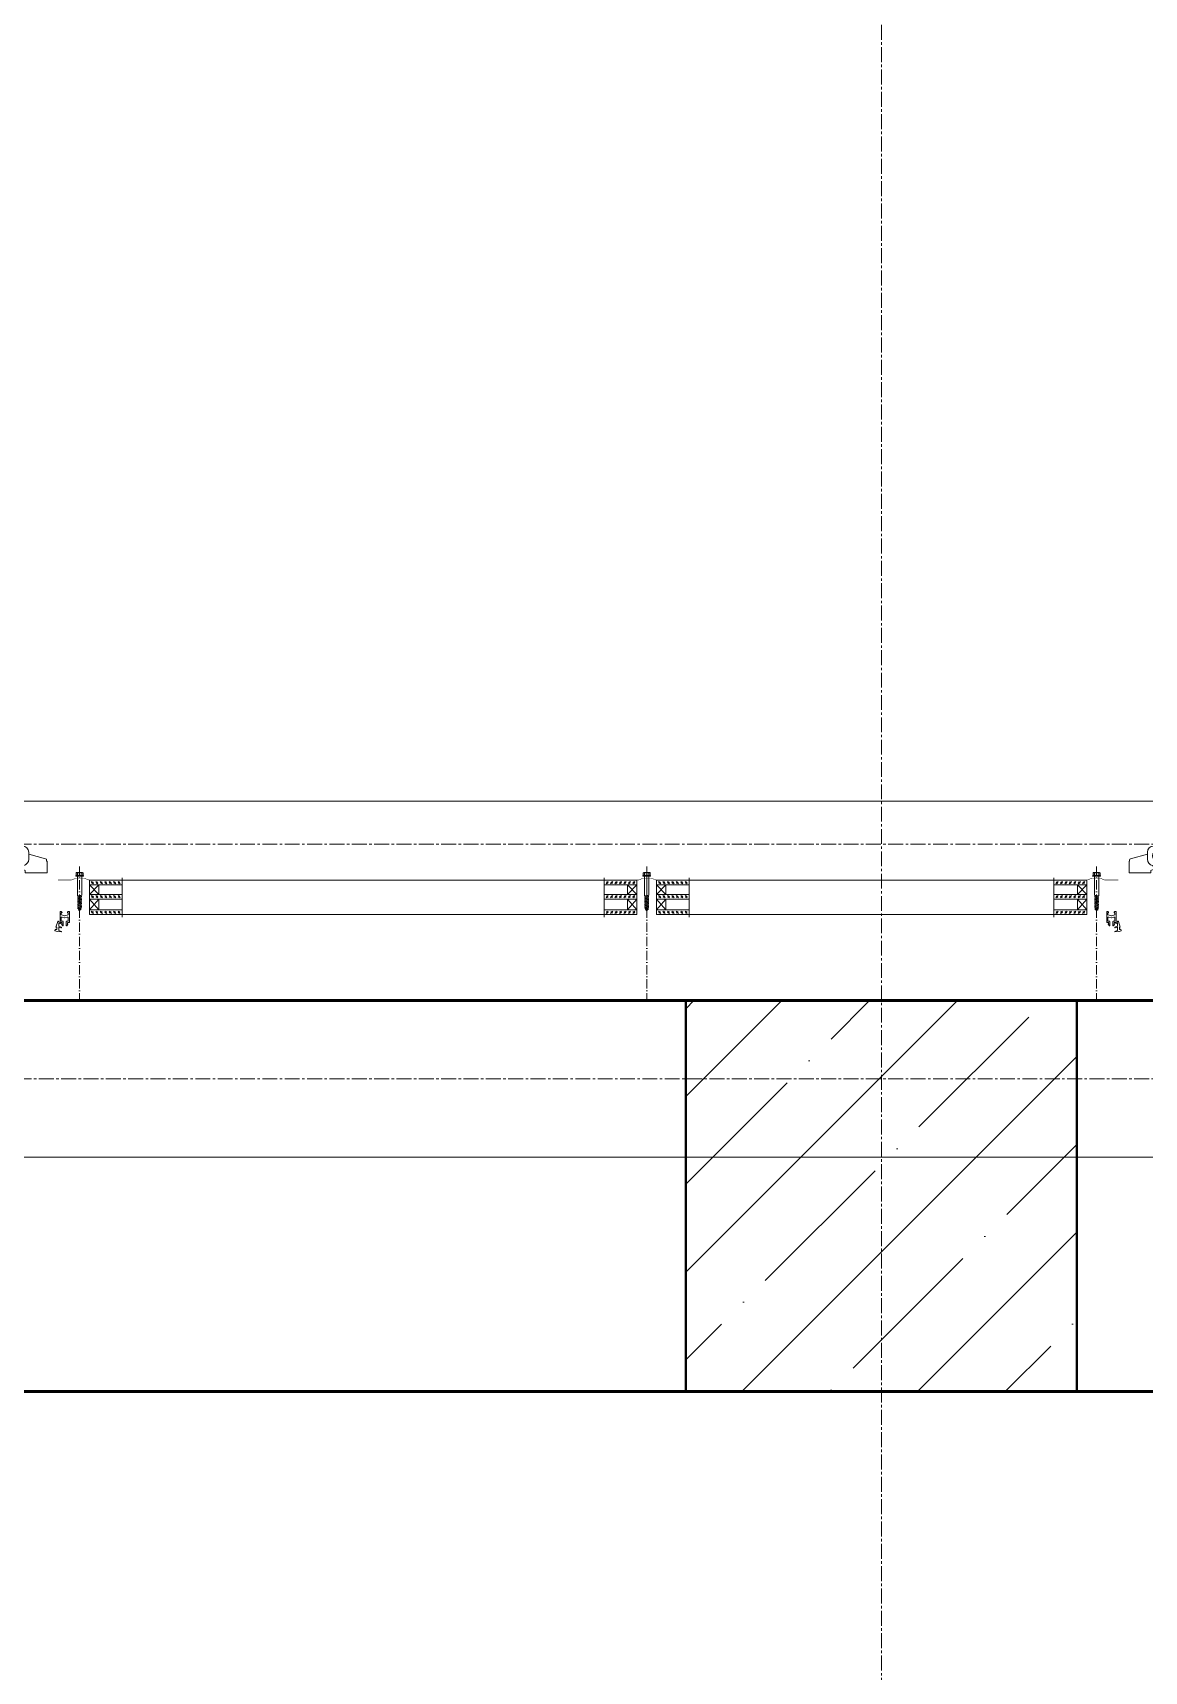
# Model space of a CAD drawing. Header units: millimetres. Extents: x -7155 to 483283, y -227682 to 148426.
# Drawn here: x 32515 to 33936, y 99742 to 101838 of the extents above; entities that cross this region are included whole.
import ezdxf

# ---------------------------------------------------------------- set-up
doc = ezdxf.new("R2010")
doc.units = ezdxf.units.MM
for name, pattern in [('ACAD_ISO10W100', [18, 12, -3, 0, -3]), ('CENTER2', [28.575, 19.05, -3.175, 3.175, -3.175]), ('HIDDEN2', [4.7625, 3.175, -1.5875])]:
    doc.linetypes.add(name, pattern=pattern)
doc.layers.add('001', color=7, linetype='Continuous')
for name, color, linetype, lineweight in [('A-Wall-Open', 8, 'Continuous', 0), ('Al', 59, 'Continuous', 13), ('Cen', 1, 'CENTER2', 13), ('OSN', 7, 'Continuous', 0), ('АР_Колонны', 70, 'Continuous', 30), ('АР_Стены ЖБ', 7, 'Continuous', 30), ('АР_Стены_Стекло', 4, 'Continuous', 13), ('АР_Штриховка', 8, 'Continuous', 0), ('Витражные конструкции', 252, 'Continuous', 15), ('Оси', 1, 'ACAD_ISO10W100', 13)]:
    doc.layers.add(name, color=color, linetype=linetype, lineweight=lineweight)
doc.layers.add('АР_Оси_РД_100', color=7, linetype='Continuous', lineweight=0, true_color=0x525252)
doc.layers.add('РД_Оси_100', color=7, linetype='Continuous', lineweight=0, true_color=0x525252)
doc.layers.add('КР_Балки-0.5', color=60, linetype='Continuous', lineweight=50, plot=False)
doc.layers.add('РД_Витраж_проем', color=80, linetype='Continuous', lineweight=0, plot=False)

# ---------------------------------------------------------------- blocks, each defined once
blk = doc.blocks.new('СОШ_2200_АР_ОСИ_М100_28.05.24')
at = {"layer": 'АР_Оси_РД_100', "linetype": 'CENTER2'}
for points in [[(33600, 139938.679), (33600, -6155)], [(119910, 100950), (119410, 100800), (-5454.958, 100800), (-5954.958, 100950)], [(119910, 100350), (119410, 100500), (-5454.958, 100500), (-5954.958, 100350)]]:
    blk.add_lwpolyline(points, dxfattribs=at)
blk = doc.blocks.new('стойка 500.100.03')
at = {"layer": 'Оси'}
blk.add_line((0, 0), (0, -118), dxfattribs=at)
blk = doc.blocks.new('ТПУ-45.02')
at = {"elevation": 0}
blk.add_lwpolyline([(-2, 2.5, -0.916659), (-1.5, 2.4), (-1.5, 1.4, -0.398231), (-1.6, 1.3), (-1.9, 1.3, 0.668179), (-2.1, 0.9), (-1.3, 0.1, 0.198912), (-1.1, 0), (1.2, 0, 0.198912), (1.3, 0.1), (2.1, 0.9, 0.668179), (2, 1.3), (1.6, 1.3, -0.414214), (1.5, 1.4), (1.5, 2.4, -0.904069), (2, 2.5), (3.3, 2.5, 0.414214), (3.5, 2.7), (3.5, 3.1, 0.327426), (3.3, 3.4), (-1, 4.3, 0.167079), (-1.2, 4.3, -0.978527), (-1.6, 4.8, 0.140808), (-1.5, 4.9), (-1, 6.4, -0.301775), (-0.8, 6.6, -0.191208), (1.6, 6.3, -0.2528), (1.7, 6.1, 0.249371), (1.8, 5.9, -0.087675), (2.5, 5.2, 0.34791), (2.8, 5.1), (3.3, 5.4, 0.434986), (3.4, 5.7, 0.631386), (-3.8, 4.5), (-3.8, 2.7, 0.423855), (-3.6, 2.5)], format="xyb", close=True, dxfattribs=at)
blk.add_lwpolyline([(-2, 4.3, 0.440609), (-1.8, 4), (-0.5, 3.8, -0.880439), (-0.6, 3.3), (-3.2, 3.3, -0.266716), (-1.7, 6.2, -0.681981), (-1.5, 6.1)], format="xyb", close=True)
blk.add_lwpolyline([(0.6, 0.7, 0.413945), (0.7, 0.8), (0.7, 2.4, 0.414214), (0.5, 2.7), (-0.4, 2.7, 0.414214), (-0.7, 2.4), (-0.7, 0.8, 0.413945), (-0.5, 0.7), (0.6, 0.7)], format="xyb")
blk = doc.blocks.new('РУ-65.05')
blk.add_blockref('ТПУ-45.02', (-2.6, -2.5))
blk = doc.blocks.new('petlia_dv')
for p, q in [((-59.9, 22), (-59.9, 11)), ((-59.9, 22), (-24.3, 22)), ((-20.9, 22), (-24.3, 22)), ((-20.9, 22), (-20.9, 19)), ((7.9, 22), (32.5, 22)), ((7.9, 22), (7.9, 19)), ((35.9, 22), (32.5, 22)), ((35.9, 22), (35.9, 7)), ((-59.9, 11), (-59.7, 11)), ((-59.7, 11), (-59.7, 9.4)), ((-12.5, -2.6), (-55.6, 4.4)), ((-20.9, 19), (-4.9, 19)), ((-4.9, 19), (-0.2, 13.4)), ((-4.9, 19), (-2.7, 16.3)), ((7.9, 19), (-1.3, 14.8)), ((-0.2, 13.4), (5.5, 13.3)), ((5.5, 13.3), (5.5, 12.4)), ((5.9, 12.3), (5.5, 12.4)), ((12.5, 4.5), (12.5, -4.5)), ((12.5, -2), (33.9, 3.8)), ((35.9, 7), (35.4, 7)), ((35.4, 7), (35.4, 5.7)), ((-12.5, -2.6), (-12.5, -4.5)), ((4.5, -12.5), (-4.5, -12.5)), ((-4.5, -12.5), (4.5, -12.5)), ((12.5, -2.4), (12.5, -4.5))]:
    blk.add_line(p, q)
for radius in [6, 5]:
    blk.add_circle((0, 0), radius)
for centre, radius, start, end in [((-54.7, 9.4), 5, 180, 260), ((4.5, 4.5), 8, 0, 80), ((33.4, 5.7), 2, 285, 0), ((-4.5, -4.5), 8, 180, 270), ((-4.5, -4.5), 8, 180, 270), ((4.5, -4.5), 8, 270, 0), ((4.5, -4.5), 8, 270, 0)]:
    blk.add_arc(centre, radius, start, end)
at = {"layer": '001'}
blk.add_line((-12.5, -2.5), (-12.5, -4.5), dxfattribs=at)
at = {"layer": 'Cen', "ltscale": 0.5}
blk.add_line((3.2, 0), (-3.2, 0), dxfattribs=at)
at = {"layer": 'Cen', "ltscale": 0.3}
blk.add_line((0, 3.2), (0, -2.8), dxfattribs=at)
blk = doc.blocks.new('tpu004MM')
blk.add_lwpolyline([(4, -6.3, -1), (4.4, -7.3), (2.7, -7.9, 0.315299), (2.5, -8.1), (2.5, -8.5, -0.8391), (1.3, -8.7), (-1.2, -1.7, -0.520567), (-1, -1.4), (-0.2, -1.4, 0.414214), (0, -1.2), (0, 1.1, 0.520567), (-0.7, 1.5), (-1.5, 1.2, -0.414214), (-1.8, 1.4), (-2.3, 2.8, -0.414214), (-2.2, 3.1), (0.4, 4.1, -0.067914), (0.5, 4.1), (5.7, 4.5, -0.87281), (5.8, 3.9), (2.7, 2.8, 0.315299), (2.5, 2.5), (2.5, -1.2, 0.520567), (2.8, -1.4), (5.3, -0.5, -1), (5.7, -1.5), (2.7, -2.6, 0.315299), (2.5, -2.8), (2.5, -6.5, 0.520567), (2.8, -6.8)], format="xyb", close=True)
blk = doc.blocks.new('РУ-65.02')
at = {"layer": 'OSN', "xscale": -1}
blk.add_blockref('tpu004MM', (0, 0), dxfattribs=at)
blk = doc.blocks.new('Стекло 4 мм разрез')
at = {"layer": 'Al'}
for p, q in [((-2, -41.9), (-2, 0)), ((2, -41.9), (2, 0))]:
    blk.add_line(p, q, dxfattribs=at)
at = {"layer": 'Al', "ltscale": 4}
blk.add_line((2, 0), (-2, 0), dxfattribs=at)
at = {"layer": 'Al', "color": 5, "linetype": 'Continuous'}
for p, q in [((-1.4, -5.4), (1.4, -2.5)), ((-1.4, -11), (1.4, -8.2)), ((-1.4, -16.7), (1.4, -13.9)), ((-1.4, -22.4), (1.4, -19.6)), ((-1.1, -3.9), (0, -2.8)), ((-1.1, -9.6), (0, -8.5)), ((-1.1, -15.3), (0, -14.2)), ((-1.1, -21), (0, -19.8)), ((0, -5.1), (1.1, -3.9)), ((0, -10.8), (1.1, -9.6)), ((0, -16.4), (1.1, -15.3)), ((-1.4, -28.1), (1.4, -25.2)), ((-1.4, -33.7), (1.4, -30.9)), ((-1.4, -39.4), (1.4, -36.6)), ((-1.1, -26.6), (0, -25.5)), ((-1.1, -32.3), (0, -31.2)), ((-1.1, -38), (0, -36.9)), ((0, -22.1), (1.1, -21)), ((0, -27.8), (1.1, -26.6)), ((0, -33.5), (1.1, -32.3)), ((0, -39.1), (1.1, -38))]:
    blk.add_line(p, q, dxfattribs=at)
blk = doc.blocks.new('СПД 38 4+4+4')
at = {"layer": 'Al', "ltscale": 4}
for p, q in [((4, 0), (17, -12)), ((4, -12), (17, 0)), ((21, 0), (34, -12)), ((21, -12), (34, 0))]:
    blk.add_line(p, q, dxfattribs=at)
for points in [[(4, 0), (17, 0), (17, -12), (4, -12)], [(21, 0), (34, 0), (34, -12), (21, -12)]]:
    blk.add_lwpolyline(points, close=True, dxfattribs=at)
at = {"layer": 'Cen', "ltscale": 5}
blk.add_line((41, -41.9), (-3, -41.9), dxfattribs=at)
at = {"layer": 'Al', "ltscale": 4}
for p in [(2, 0), (19, 0), (36, 0)]:
    blk.add_blockref('Стекло 4 мм разрез', p, dxfattribs=at)
blk = doc.blocks.new('ТПУ-032-14')
at = {"color": 191}
for p, q in [((-12, 0), (-12, -14)), ((-9.8, 0), (-12, 0)), ((-8.5, 4.4), (-10, 2.1)), ((-10, 1.9), (-9.6, 1.6)), ((-9.5, 1.4), (-9.5, 0.2)), ((-8, -1.2), (-8, 4.2)), ((-4, 4.2), (-4, -1.2)), ((-2, 2.1), (-3.5, 4.4)), ((-2.5, 0.2), (-2.5, 1.4)), ((-2.4, 1.6), (-2, 1.9)), ((0, 0), (-2.3, 0)), ((0, -14), (0, 0)), ((-12, -14), (-10.6, -14)), ((-10.5, -5.8), (-10.5, -1.8)), ((-10.5, -12.2), (-10.5, -9.9)), ((-10.4, -13.9), (-9.6, -13.1)), ((-10.3, -9.6), (-6.1, -8.5)), ((-10.2, -1.5), (-8.2, -1.5)), ((-9.8, -12.5), (-10.2, -12.5)), ((-9.5, -12.9), (-9.5, -12.8)), ((-6.1, -5.9), (-9.2, -6.8)), ((-2.8, -6.8), (-5.9, -5.9)), ((-5.9, -8.5), (-1.7, -9.6)), ((-3.8, -1.5), (-1.8, -1.5)), ((-2.5, -12.8), (-2.5, -12.9)), ((-2.4, -13.1), (-1.6, -13.9)), ((-1.8, -12.5), (-2.3, -12.5)), ((-1.5, -1.8), (-1.5, -5.8)), ((-1.5, -9.9), (-1.5, -12.2)), ((-1.4, -14), (0, -14))]:
    blk.add_line(p, q, dxfattribs=at)
for centre, start, end in [((-9.8, 2), 146.3099, 216.6158), ((-8.2, 4.2), 0, 146.3099), ((-3.8, 4.2), 33.6901, 180), ((-2.3, 2), 323.3842, 33.6901), ((-10.6, -13.8), 270, 315), ((-9.8, -12.8), 0, 90), ((-9.8, -12.9), 315, 0), ((-8.2, -1.2), 270, 0), ((-6, -6.2), 75, 105), ((-3.8, -1.2), 180, 270), ((-2.3, -12.8), 90, 180), ((-2.3, -12.9), 180, 225), ((-1.4, -13.8), 225, 270)]:
    blk.add_arc(centre, 0.25, start, end, dxfattribs=at)
at = {"color": 191, "extrusion": (0, 0, -1)}
for centre, radius, start, end in [((9.7, 0.2), 0.25, 180, 270), ((9.7, 1.4), 0.25, 127.9045, 180), ((2.3, 1.4), 0.25, 0, 52.0955), ((2.3, 0.2), 0.25, 270, 0), ((10.2, -1.8), 0.25, 0, 90), ((9.5, -5.8), 1, 255, 0), ((10.2, -9.9), 0.25, 0, 75), ((10.2, -12.2), 0.25, 270, 0), ((6, -8.8), 0.25, 75, 105), ((2.5, -5.8), 1, 180, 285), ((1.7, -1.8), 0.25, 90, 180), ((1.7, -12.2), 0.25, 180, 270), ((1.7, -9.9), 0.25, 105, 180)]:
    blk.add_arc(centre, radius, start, end, dxfattribs=at)
blk = doc.blocks.new('Дверь 72 активная створка в витраж 44')
at = {"layer": 'OSN'}
blk.add_line((-73, 34.7), (-82.8, 34.7), dxfattribs=at)
at = {"rotation": 180}
for name, p in [('РУ-65.05', (-85.1, 41.3)), ('РУ-65.02', (-29.2, -25.5))]:
    blk.add_blockref(name, p, dxfattribs=at)
blk.add_blockref('РУ-65.05', (-86.6, -22.7))
at = {"layer": 'Al', "ltscale": 4, "xscale": -1}
for p, rotation in [((-144.6, 140.2), 179.9999999999999), ((-150.5, 0.3), 270)]:
    blk.add_blockref('СПД 38 4+4+4', p, dxfattribs=dict(at, rotation=rotation))
at = {"layer": 'Al', "ltscale": 4, "rotation": 180}
blk.add_blockref('ТПУ-032-14', (-25, -18), dxfattribs=at)
at = {"layer": 'OSN', "xscale": -1, "rotation": 180}
blk.add_blockref('petlia_dv', (-77.5, 67.3), dxfattribs=at)
blk = doc.blocks.new('VS_5i5x45')
for p, q in [((-5.1, 3.9), (-4.7, 4.5)), ((-5.1, -3.9), (-5.1, 3.9)), ((-5.1, 0), (-5.1, 3.9)), ((-5.1, 0), (-5.1, -3.9)), ((-1.4, 4.5), (-4.7, 4.5)), ((-1.4, 2.7), (-4.7, 2.7)), ((-1.4, 2.7), (-3.2, 2.7)), ((-1.1, 5), (-1.4, 4.5)), ((-1.1, 5), (-0.5, 5)), ((-1.1, 0), (-1.1, 5)), ((-1.1, 0), (-1.1, -5)), ((-0.5, 5), (-0.5, 0)), ((-0.5, 2.7), (23.8, 2.7)), ((-0.5, -5), (-0.5, 0)), ((23.8, 2.7), (24.7, -2.8)), ((24.1, 1.8), (23.8, 2.7)), ((24.1, 1.8), (25, -1.8)), ((24.1, 1.8), (25.4, 1.8)), ((25.4, 1.8), (25.6, 2.7)), ((25.4, 1.8), (26.3, -1.8)), ((25.6, 2.7), (26.5, -2.8)), ((25.9, 1.8), (25.6, 2.7)), ((25.9, 1.8), (26.8, -1.8)), ((25.9, 1.8), (27.2, 1.8)), ((27.2, 1.8), (27.4, 2.7)), ((27.2, 1.8), (28.1, -1.8)), ((27.4, 2.7), (28.3, -2.8)), ((27.7, 1.8), (27.4, 2.7)), ((27.7, 1.8), (28.6, -1.8)), ((27.7, 1.8), (29, 1.8)), ((29, 1.8), (29.2, 2.7)), ((29, 1.8), (29.9, -1.8)), ((29.2, 2.7), (30.1, -2.8)), ((29.5, 1.8), (29.2, 2.7)), ((29.5, 1.8), (30.4, -1.8)), ((29.5, 1.8), (30.8, 1.8)), ((30.8, 1.8), (31, 2.7)), ((30.8, 1.8), (31.7, -1.8)), ((31, 2.7), (31.9, -2.8)), ((31.3, 1.8), (31, 2.7)), ((31.3, 1.8), (32.2, -1.8)), ((31.3, 1.8), (32.6, 1.8)), ((32.6, 1.8), (32.8, 2.7)), ((32.6, 1.8), (33.5, -1.8)), ((32.8, 2.7), (33.7, -2.8)), ((33.1, 1.8), (32.8, 2.7)), ((33.1, 1.8), (34, -1.8)), ((33.1, 1.8), (34.4, 1.8)), ((34.4, 1.8), (34.6, 2.7)), ((34.4, 1.8), (35.3, -1.8)), ((34.6, 2.7), (35.5, -2.8)), ((34.9, 1.8), (34.6, 2.7)), ((34.9, 1.8), (35.8, -1.8)), ((34.9, 1.8), (36.2, 1.8)), ((36.2, 1.8), (36.4, 2.7)), ((36.2, 1.8), (37.1, -1.8)), ((36.4, 2.7), (37.3, -2.8)), ((36.7, 1.8), (36.4, 2.7)), ((36.7, 1.8), (37.6, -1.8)), ((36.7, 1.8), (38, 1.8)), ((38, 1.8), (38.2, 2.7)), ((38, 1.8), (38.9, -1.8)), ((38.2, 2.7), (39.1, -2.8)), ((38.5, 1.8), (38.2, 2.7)), ((38.5, 1.8), (39.4, -1.8)), ((38.5, 1.8), (39.8, 1.8)), ((39.8, 1.8), (40, 2.7)), ((39.8, 1.8), (40.6, -1.7)), ((40, 2.7), (40.9, -2.6)), ((40.3, 1.8), (40, 2.7)), ((40.3, 1.8), (41.7, 1.2)), ((40.3, 1.8), (41.1, -1.5)), ((41.7, 1.2), (41.9, 2.1)), ((41.7, 1.2), (42.3, -1)), ((42.3, 0.9), (41.9, 2.1)), ((41.9, 2.1), (42.6, -1.9)), ((42.3, 0.9), (44.5, 0)), ((42.3, 0.9), (42.7, -0.8)), ((42.7, -0.8), (44.5, 0)), ((-5.1, -3.9), (-4.7, -4.5)), ((-1.4, -2.8), (-4.7, -2.8)), ((-1.4, -4.5), (-4.7, -4.5)), ((-1.1, -5), (-1.4, -4.5)), ((-1.1, -5), (-0.5, -5)), ((-0.5, -2.8), (24.7, -2.8)), ((25, -1.8), (24.7, -2.8)), ((25, -1.8), (26.3, -1.8)), ((26.3, -1.8), (26.5, -2.8)), ((26.8, -1.8), (26.5, -2.8)), ((26.8, -1.8), (28.1, -1.8)), ((28.1, -1.8), (28.3, -2.8)), ((28.6, -1.8), (28.3, -2.8)), ((28.6, -1.8), (29.9, -1.8)), ((29.9, -1.8), (30.1, -2.8)), ((30.4, -1.8), (30.1, -2.8)), ((30.4, -1.8), (31.7, -1.8)), ((31.7, -1.8), (31.9, -2.8)), ((32.2, -1.8), (31.9, -2.8)), ((32.2, -1.8), (33.5, -1.8)), ((33.5, -1.8), (33.7, -2.8)), ((34, -1.8), (33.7, -2.8)), ((34, -1.8), (35.3, -1.8)), ((35.3, -1.8), (35.5, -2.8)), ((35.8, -1.8), (35.5, -2.8)), ((35.8, -1.8), (37.1, -1.8)), ((37.1, -1.8), (37.3, -2.8)), ((37.6, -1.8), (37.3, -2.8)), ((37.6, -1.8), (38.9, -1.8)), ((38.9, -1.8), (39.1, -2.8)), ((39.4, -1.8), (39.1, -2.8)), ((39.4, -1.8), (40.3, -1.8)), ((40.3, -1.8), (40.6, -1.7)), ((40.6, -1.7), (40.9, -2.6)), ((41.1, -1.5), (40.9, -2.6)), ((41.1, -1.5), (42.3, -1)), ((42.3, -1), (42.6, -1.9)), ((42.7, -0.8), (42.6, -1.9))]:
    blk.add_line(p, q)
for centre, radius, start, end in [((-3.5, 3.6), 1.48, 144.0604, 216.6704), ((5.5, 0.4), 10.5, 166.9324, 182.0307), ((6.1, 0), 7.97, 159.8247, 200.1753), ((-0.8, 3.6), 1.07, 125.3093, 234.6907), ((5.5, -0.4), 10.5, 177.9693, 193.0676), ((-3.5, -3.6), 1.48, 143.3296, 215.9396), ((-0.8, -3.6), 1.07, 125.3093, 234.6907)]:
    blk.add_arc(centre, radius, start, end)
blk = doc.blocks.new('Стекло 6 мм разрез')
at = {"layer": 'Al'}
for p, q in [((-3, -41.9), (-3, 0)), ((3, -41.9), (3, 0))]:
    blk.add_line(p, q, dxfattribs=at)
at = {"layer": 'Al', "ltscale": 4}
blk.add_line((3, 0), (-3, 0), dxfattribs=at)
at = {"layer": 'Al', "color": 5, "linetype": 'Continuous'}
for p, q in [((-1.4, -5.4), (1.4, -2.5)), ((-1.4, -11), (1.4, -8.2)), ((-1.4, -16.7), (1.4, -13.9)), ((-1.4, -22.4), (1.4, -19.6)), ((-1.1, -3.9), (0, -2.8)), ((-1.1, -9.6), (0, -8.5)), ((-1.1, -15.3), (0, -14.2)), ((-1.1, -21), (0, -19.8)), ((0, -5.1), (1.1, -3.9)), ((0, -10.8), (1.1, -9.6)), ((0, -16.4), (1.1, -15.3)), ((-1.4, -28.1), (1.4, -25.2)), ((-1.4, -33.7), (1.4, -30.9)), ((-1.4, -39.4), (1.4, -36.6)), ((-1.1, -26.6), (0, -25.5)), ((-1.1, -32.3), (0, -31.2)), ((-1.1, -38), (0, -36.9)), ((0, -22.1), (1.1, -21)), ((0, -27.8), (1.1, -26.6)), ((0, -33.5), (1.1, -32.3)), ((0, -39.1), (1.1, -38))]:
    blk.add_line(p, q, dxfattribs=at)
blk = doc.blocks.new('СПД 44 6+6+6')
at = {"layer": 'Al', "ltscale": 4}
for p, q in [((6, 0), (20, -12)), ((6, -12), (20, 0)), ((26, 0), (38, -12)), ((26, -12), (38, 0))]:
    blk.add_line(p, q, dxfattribs=at)
for points in [[(6, 0), (20, 0), (20, -12), (6, -12)], [(26, 0), (38, 0), (38, -12), (26, -12)]]:
    blk.add_lwpolyline(points, close=True, dxfattribs=at)
at = {"layer": 'Cen', "ltscale": 5}
blk.add_line((47, -41.9), (-3, -41.9), dxfattribs=at)
at = {"layer": 'Al', "ltscale": 4}
for p in [(3, 0), (23, 0), (41, 0)]:
    blk.add_blockref('Стекло 6 мм разрез', p, dxfattribs=at)
blk = doc.blocks.new('СПД 44 стойка крайний')
at = {"layer": 'Витражные конструкции', "const_width": 0.6}
blk.add_lwpolyline([(-27.8, 36.3), (-10.4, 36.3), (-4.8, 38.6), (5.8, 38.6), (12, 36.3), (28, 36.3)], dxfattribs=at)
at = {"layer": 'Оси', "color": 1}
blk.add_line((0, 6), (0, 53.7), dxfattribs=at)
at = {"layer": 'Al', "ltscale": 4, "rotation": 90}
blk.add_blockref('СПД 44 6+6+6', (12.5, -8), dxfattribs=at)
at = {"layer": 'Витражные конструкции', "ltscale": 25, "rotation": 270}
blk.add_blockref('VS_5i5x45', (0, 40.7), dxfattribs=at)
blk = doc.blocks.new('ВС 5.5х45')
at = {"rotation": 180}
blk.add_blockref('VS_5i5x45', (-0.5, 0), dxfattribs=at)
blk = doc.blocks.new('СПД 44 стойка средний')
at = {"const_width": 0.6}
blk.add_lwpolyline([(-27.8, 36.3), (-10.4, 36.3), (-4.8, 38.6), (5.8, 38.6), (12, 36.3), (28, 36.3)], dxfattribs=at)
at = {"layer": 'Al', "color": 1, "ltscale": 4}
blk.add_line((0, 0), (0, 53.7), dxfattribs=at)
at = {"ltscale": 25, "rotation": 90}
blk.add_blockref('ВС 5.5х45', (0, 41.2), dxfattribs=at)
at = {"layer": 'Al', "ltscale": 4, "xscale": -1, "rotation": 270}
blk.add_blockref('СПД 44 6+6+6', (-12.5, -8), dxfattribs=at)
at = {"layer": 'Al', "ltscale": 4, "rotation": 90}
blk.add_blockref('СПД 44 6+6+6', (12.5, -8), dxfattribs=at)

msp = doc.modelspace()

# ---------------------------------------------------------------- hatches: boundary and pattern name
at = {"layer": 'АР_Штриховка', "linetype": 'Continuous', "lineweight": 5, "true_color": 0x000000}
h = msp.add_hatch(dxfattribs=at)
h.set_pattern_fill('ANSI35', color=18, scale=25, style=0)
h.paths.add_polyline_path([(33850, 100600), (33850, 100100), (33350, 100100), (33350, 100600)], flags=0)

# ---------------------------------------------------------------- linework, layer by layer
at = {"layer": 'A-Wall-Open', "color": 18, "linetype": 'Continuous', "lineweight": 0, "true_color": 0x000000}
for p, q in [((29850, 100855), (35550, 100855)), ((29850, 100400), (35550, 100400))]:
    msp.add_line(p, q, dxfattribs=at)
at = {"layer": 'АР_Колонны', "color": 18, "linetype": 'HIDDEN2', "lineweight": 25, "true_color": 0x000000}
for p, q in [((33350, 100600), (33850, 100600)), ((33350, 100100), (33350, 100600)), ((33850, 100600), (33850, 100100)), ((33850, 100100), (33350, 100100))]:
    msp.add_line(p, q, dxfattribs=at)
at = {"layer": 'АР_Колонны', "color": 18, "linetype": 'Continuous', "lineweight": 30, "true_color": 0x000000}
for p, q in [((33350, 100600), (33350, 100100)), ((33850, 100600), (33350, 100600)), ((33850, 100100), (33850, 100600)), ((33350, 100100), (33850, 100100))]:
    msp.add_line(p, q, dxfattribs=at)
at = {"layer": 'АР_Стены ЖБ', "color": 18, "linetype": 'Continuous', "lineweight": 40, "true_color": 0x000000}
for p, q in [((33350, 100100), (33350, 100600)), ((33350, 100600), (33850, 100600)), ((33850, 100600), (33850, 100100)), ((33850, 100100), (33350, 100100))]:
    msp.add_line(p, q, dxfattribs=at)
at = {"layer": 'АР_Стены_Стекло', "ltscale": 35}
for p, q in [((32629.4, 100754), (33245.6, 100754)), ((33354.4, 100754), (33820.6, 100754)), ((32629.4, 100710), (33245.6, 100710)), ((33354.4, 100710), (33820.6, 100710))]:
    msp.add_line(p, q, dxfattribs=at)
at = {"layer": 'КР_Балки-0.5', "color": 18, "ltscale": 200, "true_color": 0x000000}
for p, q in [((28600, 100600), (105200, 100600)), ((28600, 100600), (105200, 100600)), ((105200, 100100), (28600, 100100)), ((105200, 100100), (28600, 100100))]:
    msp.add_line(p, q, dxfattribs=at)
at = {"layer": 'РД_Витраж_проем', "color": 18, "linetype": 'Continuous', "lineweight": 0, "true_color": 0x000000}
for p, q in [((35550, 100855), (29850, 100855)), ((35550, 100400), (29850, 100400))]:
    msp.add_line(p, q, dxfattribs=at)

# ---------------------------------------------------------------- block references
at = {"layer": 'Al', "color": 18, "ltscale": 4, "true_color": 0x000000}
for p in [(32575, 100718), (33875, 100718)]:
    msp.add_blockref('стойка 500.100.03', p, dxfattribs=at)
at = {"layer": 'Al', "color": 18, "ltscale": 4, "true_color": 0x000000, "xscale": -1}
msp.add_blockref('стойка 500.100.03', (33300, 100718), dxfattribs=at)
at = {"layer": 'Витражные конструкции', "color": 18, "ltscale": 4, "true_color": 0x000000}
for name in ['Дверь 72 активная створка в витраж 44', 'СПД 44 стойка крайний']:
    msp.add_blockref(name, (32575, 100718), dxfattribs=at)
at = {"layer": 'Витражные конструкции', "color": 18, "ltscale": 4, "true_color": 0x000000, "xscale": -1}
for name in ['Дверь 72 активная створка в витраж 44', 'СПД 44 стойка крайний']:
    msp.add_blockref(name, (33875, 100718), dxfattribs=at)
at = {"layer": 'Витражные конструкции', "color": 18, "ltscale": 35, "true_color": 0x000000}
msp.add_blockref('СПД 44 стойка средний', (33300, 100718), dxfattribs=at)
at = {"layer": 'РД_Оси_100'}
msp.add_blockref('СОШ_2200_АР_ОСИ_М100_28.05.24', (0, 0), dxfattribs=at)

doc.saveas('drawing.dxf')
